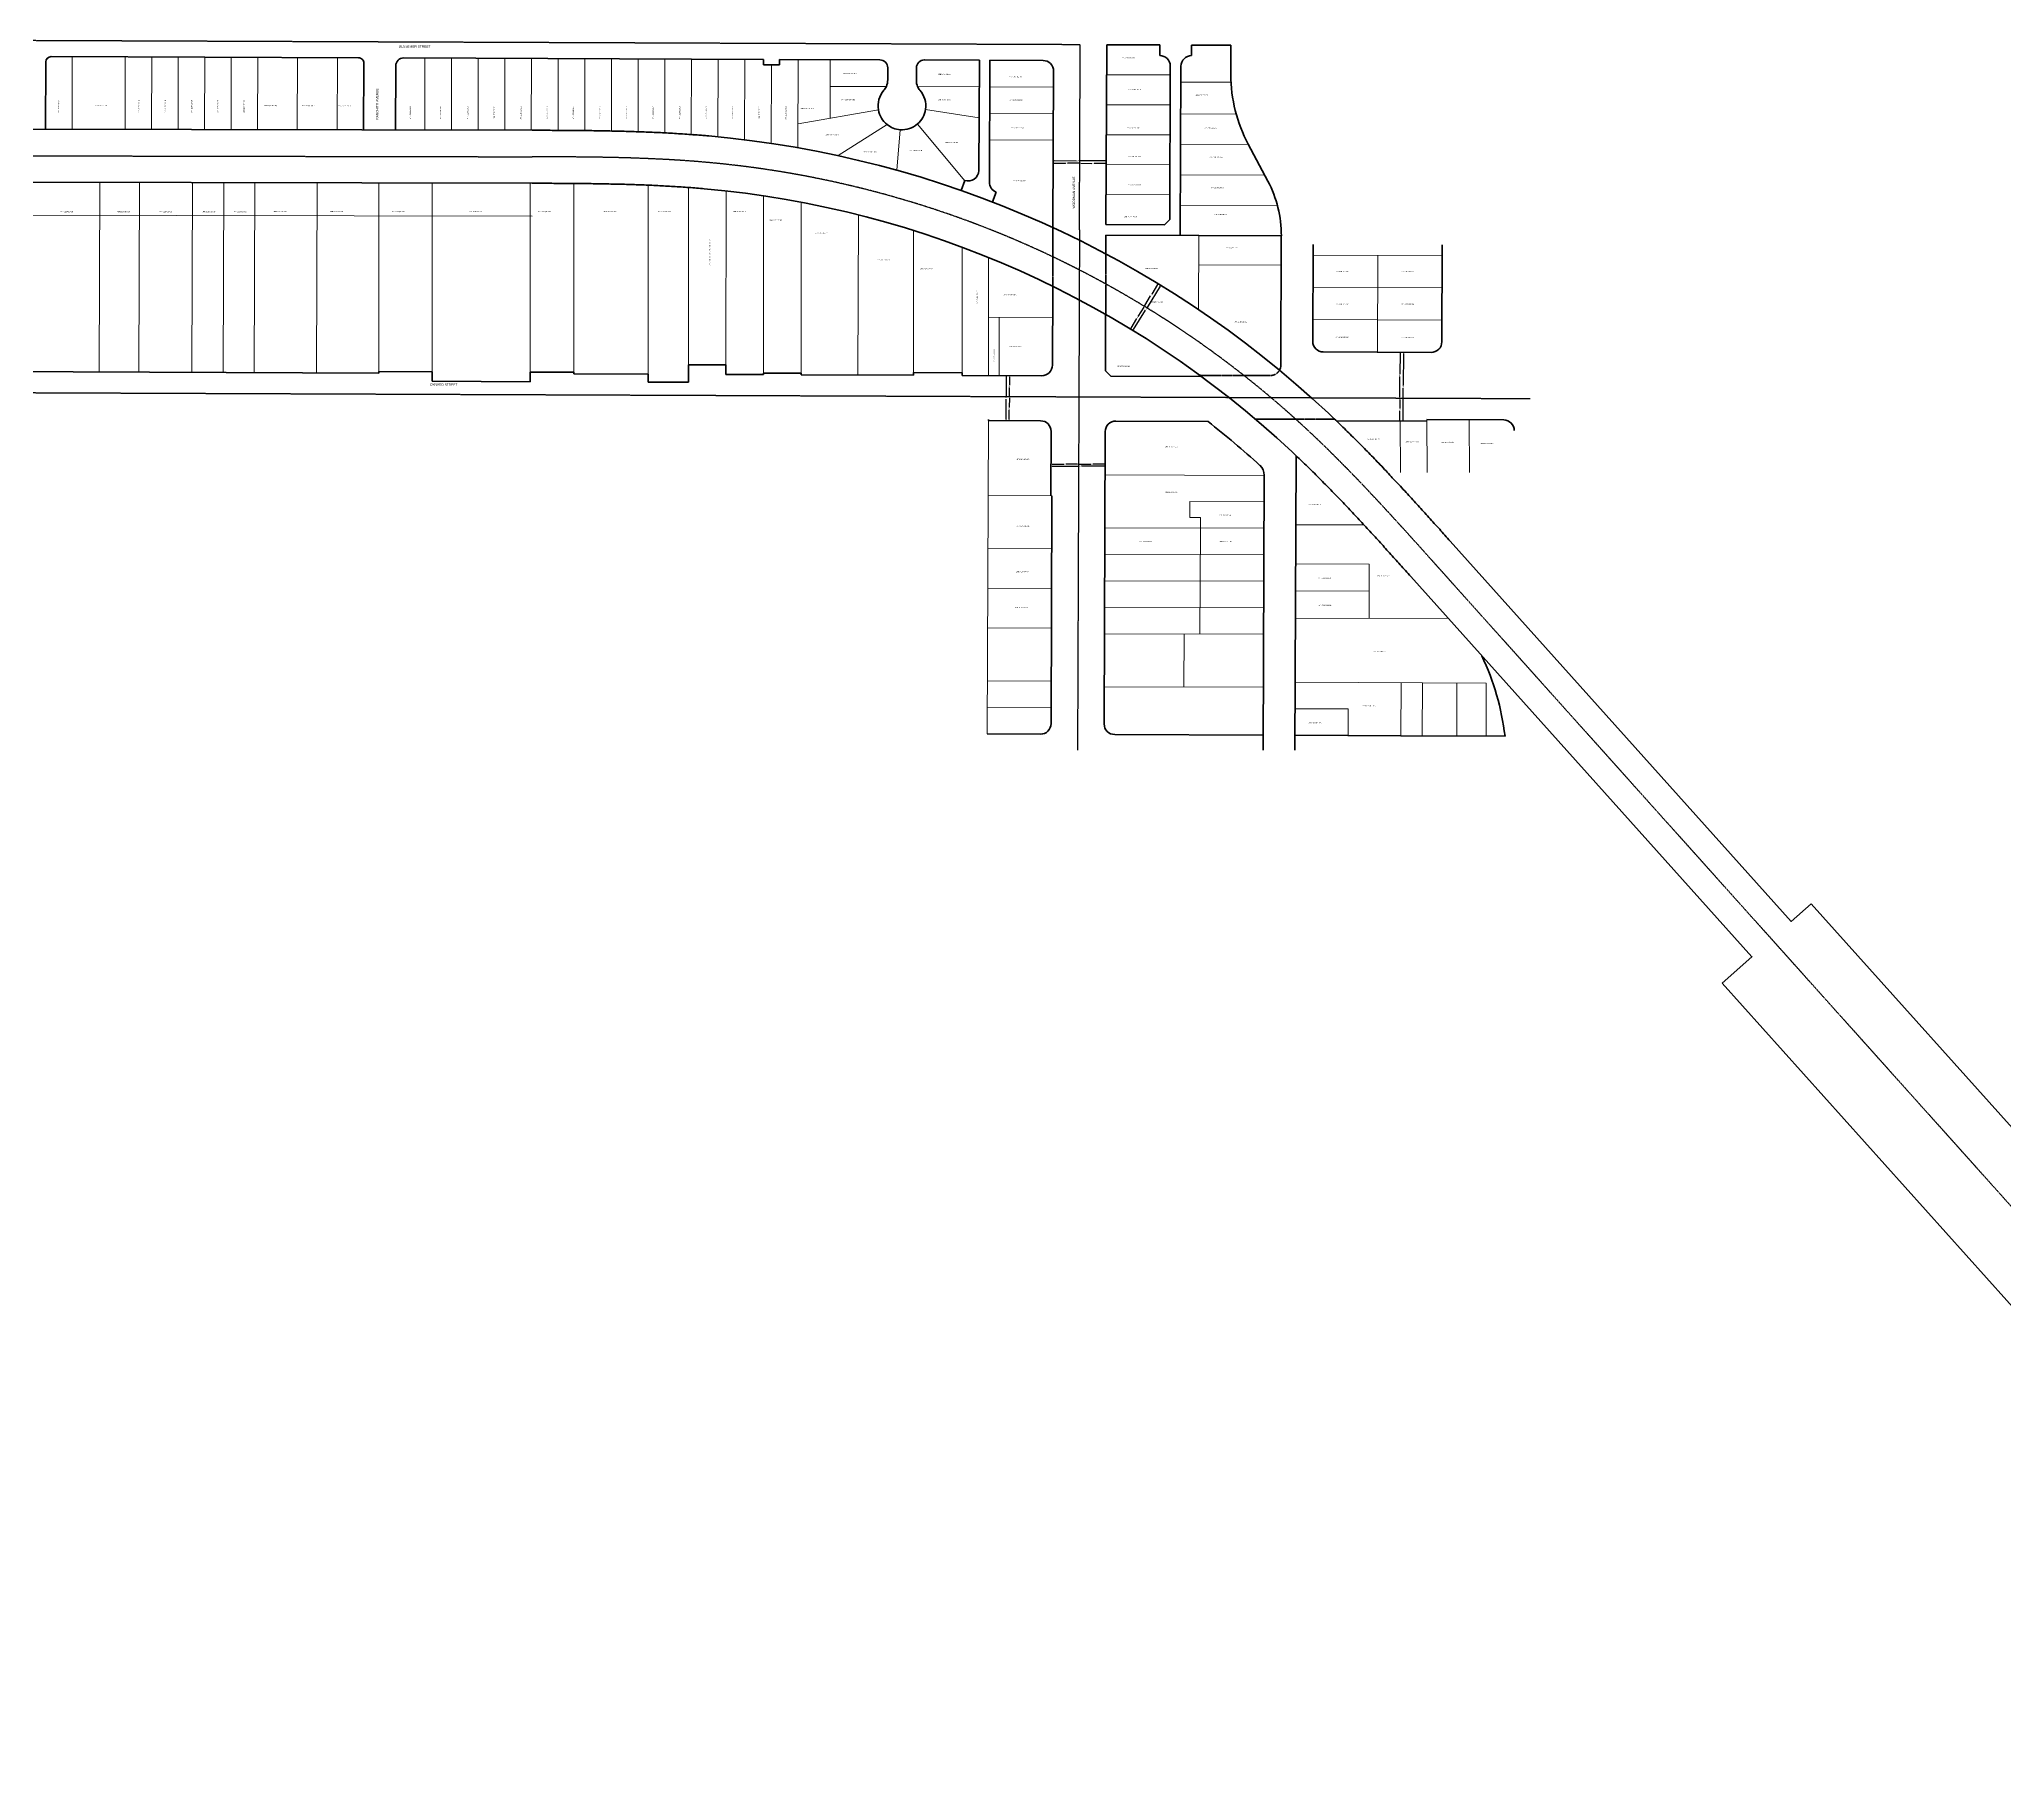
# Model space of a CAD drawing. Header units: feet. Extents: x 6423315 to 6445695, y 1882632 to 1888836.
# Drawn here: x 6429274 to 6432981, y 1885355 to 1888626 of the extents above; entities that cross this region are included whole.
import ezdxf
from ezdxf.enums import TextEntityAlignment as Align

# ---------------------------------------------------------------- set-up
doc = ezdxf.new("R2010")
doc.units = ezdxf.units.FT
doc.header["$MEASUREMENT"] = 0
doc.linetypes.add('CENTER2', pattern=[1.125, 0.75, -0.125, 0.125, -0.125])
doc.linetypes.add('DASHED2', pattern=[0.375, 0.25, -0.125])
for name, color, linetype, lineweight in [('R-ANNO-LABL', 2, 'Continuous', 30), ('R-PROP-PRCL', 4, 'Continuous', 18), ('R-Row-Authority', 30, 'Continuous', 140), ('R-Row-Ease', 5, 'DASHED2', 50), ('R-Row-Misc-Txto', 171, 'Continuous', 5), ('R-Row-Scl', 1, 'CENTER2', 25), ('R-Row-Sname', 8, 'Continuous', 0), ('R-Row-Srow', 6, 'Continuous', 50), ('VB-BNDY-CALC-TR0112-055', 2, 'Continuous', 35)]:
    doc.layers.add(name, color=color, linetype=linetype, lineweight=lineweight)
doc.styles.add('G1_1 8_0', font='arial.ttf')
doc.styles.add('G4_7 32', font='arial.ttf', dxfattribs={"height": 0.219})
doc.styles.add('NCS1-Anno', font='arial.ttf', dxfattribs={"width": 0.8, "height": 0.09375})
doc.dimstyles.new('Annotative (NCS1)', dxfattribs={"dimscale": 100, "dimtxt": 0.09375, "dimasz": 0.1, "dimexe": 0.1, "dimexo": 0.04, "dimgap": 0.05, "dimtad": 0, "dimdec": 0, "dimzin": 0, "dimdsep": 46, "dimtxsty": 'NCS1-Anno', "dimcen": 0.05, "dimaunit": 1, "dimadec": 3, "dimazin": 0, "dimtfac": 1, "dimtdec": 0, "dimtofl": 0, "dimtmove": 0, "dimatfit": 3, "dimfxl": 0.1, "dimtolj": 1, "dimtzin": 0, "dimarcsym": 0})

# ---------------------------------------------------------------- blocks, each defined once
blk = doc.blocks.new('*D96')
at = {"layer": 'Defpoints', "color": 0, "transparency": 16777216}
for p in [(6431186.5, 1888400), (6431286.5, 1888399.5), (6431286.5, 1888396.9)]:
    blk.add_point(p, dxfattribs=at)
at = {"layer": 'R-ANNO-LABL', "color": 0, "lineweight": -2, "transparency": 16777216}
for p, q in [((6431188.5, 1888397.3), (6431230.5, 1888397.1)), ((6431284.5, 1888396.9), (6431235.7, 1888397.1))]:
    blk.add_line(p, q, dxfattribs=at)
at = {"layer": 'R-ANNO-LABL', "color": 0, "transparency": 16777216}
for points in [[(6431188.5, 1888397.6), (6431188.5, 1888397), (6431186.5, 1888397.3)], [(6431284.5, 1888397.3), (6431284.5, 1888396.6), (6431286.5, 1888396.9)]]:
    blk.add_solid(points, dxfattribs=at)
at = {"layer": 'R-ANNO-LABL', "color": 0, "transparency": 16777216, "insert": (6431233.1, 1888397.1), "char_height": 1.88, "attachment_point": 5, "rotation": 359.7645, "style": 'NCS1-Anno'}
blk.add_mtext('\\A1;100', dxfattribs=at)
blk = doc.blocks.new('*D97')
at = {"layer": 'Defpoints', "color": 0, "transparency": 16777216}
for p in [(6431186.5, 1888392.5), (6431236.5, 1888392.3), (6431236.5, 1888392.3)]:
    blk.add_point(p, dxfattribs=at)
at = {"layer": 'R-ANNO-LABL', "color": 0, "lineweight": -2, "transparency": 16777216}
for p, q in [((6431188.5, 1888392.5), (6431209.4, 1888392.4)), ((6431234.5, 1888392.3), (6431213.5, 1888392.4))]:
    blk.add_line(p, q, dxfattribs=at)
at = {"layer": 'R-ANNO-LABL', "color": 0, "transparency": 16777216}
for points in [[(6431188.5, 1888392.8), (6431188.5, 1888392.1), (6431186.5, 1888392.5)], [(6431234.5, 1888392.6), (6431234.5, 1888391.9), (6431236.5, 1888392.3)]]:
    blk.add_solid(points, dxfattribs=at)
at = {"layer": 'R-ANNO-LABL', "color": 0, "transparency": 16777216, "insert": (6431211.5, 1888392.4), "char_height": 1.88, "attachment_point": 5, "rotation": 359.7645, "style": 'NCS1-Anno'}
blk.add_mtext('\\A1;50', dxfattribs=at)
blk = doc.blocks.new('*D98')
at = {"layer": 'Defpoints', "color": 0, "transparency": 16777216}
for p in [(6431236.5, 1888392.3), (6431286.5, 1888392.1), (6431286.5, 1888392.1)]:
    blk.add_point(p, dxfattribs=at)
at = {"layer": 'R-ANNO-LABL', "color": 0, "lineweight": -2, "transparency": 16777216}
for p, q in [((6431238.5, 1888392.3), (6431259.4, 1888392.2)), ((6431284.5, 1888392.1), (6431263.5, 1888392.1))]:
    blk.add_line(p, q, dxfattribs=at)
at = {"layer": 'R-ANNO-LABL', "color": 0, "transparency": 16777216}
for points in [[(6431238.5, 1888392.6), (6431238.5, 1888391.9), (6431236.5, 1888392.3)], [(6431284.5, 1888392.4), (6431284.5, 1888391.7), (6431286.5, 1888392.1)]]:
    blk.add_solid(points, dxfattribs=at)
at = {"layer": 'R-ANNO-LABL', "color": 0, "transparency": 16777216, "insert": (6431261.5, 1888392.2), "char_height": 1.88, "attachment_point": 5, "rotation": 359.7645, "style": 'NCS1-Anno'}
blk.add_mtext('\\A1;50', dxfattribs=at)
blk = doc.blocks.new('*D99')
at = {"layer": 'Defpoints', "color": 0, "transparency": 16777216}
for p in [(6431182.3, 1887821.2), (6431284.3, 1887820.9), (6431284.3, 1887820.7)]:
    blk.add_point(p, dxfattribs=at)
at = {"layer": 'R-ANNO-LABL', "color": 0, "lineweight": -2, "transparency": 16777216}
for p, q in [((6431184.3, 1887821.1), (6431234.8, 1887820.9)), ((6431282.3, 1887820.7), (6431240, 1887820.9))]:
    blk.add_line(p, q, dxfattribs=at)
at = {"layer": 'R-ANNO-LABL', "color": 0, "transparency": 16777216}
for points in [[(6431184.3, 1887821.4), (6431184.3, 1887820.7), (6431182.3, 1887821.1)], [(6431282.3, 1887821), (6431282.3, 1887820.4), (6431284.3, 1887820.7)]]:
    blk.add_solid(points, dxfattribs=at)
at = {"layer": 'R-ANNO-LABL', "color": 0, "transparency": 16777216, "insert": (6431237.4, 1887820.9), "char_height": 1.88, "attachment_point": 5, "rotation": 359.7882, "style": 'NCS1-Anno'}
blk.add_mtext('\\A1;102', dxfattribs=at)
blk = doc.blocks.new('*D100')
at = {"layer": 'Defpoints', "color": 0, "transparency": 16777216}
for p in [(6431182.3, 1887824.7), (6431234.3, 1887824.5), (6431234.3, 1887824.4)]:
    blk.add_point(p, dxfattribs=at)
at = {"layer": 'R-ANNO-LABL', "color": 0, "lineweight": -2, "transparency": 16777216}
for p, q in [((6431184.3, 1887824.6), (6431206.2, 1887824.5)), ((6431232.3, 1887824.4), (6431210.4, 1887824.5))]:
    blk.add_line(p, q, dxfattribs=at)
at = {"layer": 'R-ANNO-LABL', "color": 0, "transparency": 16777216}
for points in [[(6431184.3, 1887824.9), (6431184.3, 1887824.3), (6431182.3, 1887824.6)], [(6431232.3, 1887824.8), (6431232.3, 1887824.1), (6431234.3, 1887824.4)]]:
    blk.add_solid(points, dxfattribs=at)
at = {"layer": 'R-ANNO-LABL', "color": 0, "transparency": 16777216, "insert": (6431208.3, 1887824.5), "char_height": 1.88, "attachment_point": 5, "rotation": 359.7882, "style": 'NCS1-Anno'}
blk.add_mtext('\\A1;52', dxfattribs=at)
blk = doc.blocks.new('*D101')
at = {"layer": 'Defpoints', "color": 0, "transparency": 16777216}
for p in [(6431234.3, 1887824.5), (6431284.3, 1887824.4), (6431284.3, 1887824.4)]:
    blk.add_point(p, dxfattribs=at)
at = {"layer": 'R-ANNO-LABL', "color": 0, "lineweight": -2, "transparency": 16777216}
for p, q in [((6431236.3, 1887824.5), (6431257.2, 1887824.5)), ((6431282.3, 1887824.4), (6431261.4, 1887824.4))]:
    blk.add_line(p, q, dxfattribs=at)
at = {"layer": 'R-ANNO-LABL', "color": 0, "transparency": 16777216}
for points in [[(6431236.3, 1887824.9), (6431236.3, 1887824.2), (6431234.3, 1887824.5)], [(6431282.3, 1887824.7), (6431282.3, 1887824), (6431284.3, 1887824.4)]]:
    blk.add_solid(points, dxfattribs=at)
at = {"layer": 'R-ANNO-LABL', "color": 0, "transparency": 16777216, "insert": (6431259.3, 1887824.5), "char_height": 1.88, "attachment_point": 5, "rotation": 359.7882, "style": 'NCS1-Anno'}
blk.add_mtext('\\A1;50', dxfattribs=at)
blk = doc.blocks.new('*D102')
at = {"layer": 'Defpoints', "color": 0, "transparency": 16777216}
for p in [(6431847, 1888035.7), (6431847, 1888035.7), (6431846.5, 1887905.7)]:
    blk.add_point(p, dxfattribs=at)
at = {"layer": 'R-ANNO-LABL', "color": 0, "lineweight": -2, "transparency": 16777216}
for p, q in [((6431847, 1888033.7), (6431846.8, 1887973.3)), ((6431846.5, 1887907.7), (6431846.8, 1887968.1))]:
    blk.add_line(p, q, dxfattribs=at)
at = {"layer": 'R-ANNO-LABL', "color": 0, "transparency": 16777216}
for points in [[(6431846.7, 1888033.7), (6431847.4, 1888033.7), (6431847, 1888035.7)], [(6431846.2, 1887907.7), (6431846.9, 1887907.7), (6431846.5, 1887905.7)]]:
    blk.add_solid(points, dxfattribs=at)
at = {"layer": 'R-ANNO-LABL', "color": 0, "transparency": 16777216, "insert": (6431846.8, 1887970.7), "char_height": 1.88, "attachment_point": 5, "rotation": 89.7751, "style": 'NCS1-Anno'}
blk.add_mtext('\\A1;130', dxfattribs=at)
blk = doc.blocks.new('*D103')
at = {"layer": 'Defpoints', "color": 0, "transparency": 16777216}
for p in [(6431840.2, 1887948.8), (6431840.2, 1887948.8), (6431840.1, 1887905.8)]:
    blk.add_point(p, dxfattribs=at)
at = {"layer": 'R-ANNO-LABL', "color": 0, "lineweight": -2, "transparency": 16777216}
for p, q in [((6431840.1, 1887907.8), (6431840.1, 1887925.2)), ((6431840.2, 1887946.8), (6431840.2, 1887929.4))]:
    blk.add_line(p, q, dxfattribs=at)
at = {"layer": 'R-ANNO-LABL', "color": 0, "transparency": 16777216}
for points in [[(6431839.9, 1887946.8), (6431840.6, 1887946.8), (6431840.2, 1887948.8)], [(6431839.7, 1887907.8), (6431840.4, 1887907.8), (6431840.1, 1887905.8)]]:
    blk.add_solid(points, dxfattribs=at)
at = {"layer": 'R-ANNO-LABL', "color": 0, "transparency": 16777216, "insert": (6431840.1, 1887927.3), "char_height": 1.88, "attachment_point": 5, "rotation": 89.7751, "style": 'NCS1-Anno'}
blk.add_mtext('\\A1;43', dxfattribs=at)
blk = doc.blocks.new('*D104')
at = {"layer": 'Defpoints', "color": 0, "transparency": 16777216}
for p in [(6431840.6, 1888035.8), (6431840.6, 1888035.8), (6431840.2, 1887948.8)]:
    blk.add_point(p, dxfattribs=at)
at = {"layer": 'R-ANNO-LABL', "color": 0, "lineweight": -2, "transparency": 16777216}
for p, q in [((6431840.6, 1888033.8), (6431840.4, 1887994.3)), ((6431840.2, 1887950.8), (6431840.4, 1887990.2))]:
    blk.add_line(p, q, dxfattribs=at)
at = {"layer": 'R-ANNO-LABL', "color": 0, "transparency": 16777216}
for points in [[(6431840.2, 1888033.8), (6431840.9, 1888033.8), (6431840.6, 1888035.8)], [(6431839.9, 1887950.8), (6431840.6, 1887950.8), (6431840.2, 1887948.8)]]:
    blk.add_solid(points, dxfattribs=at)
at = {"layer": 'R-ANNO-LABL', "color": 0, "transparency": 16777216, "insert": (6431840.4, 1887992.3), "char_height": 1.88, "attachment_point": 5, "rotation": 89.7751, "style": 'NCS1-Anno'}
blk.add_mtext('\\A1;87', dxfattribs=at)
blk = doc.blocks.new('*D105')
at = {"layer": 'Defpoints', "color": 0, "transparency": 16777216}
for p in [(6431389.3, 1888162.1), (6431337, 1888076.9), (6431337.1, 1888076.8)]:
    blk.add_point(p, dxfattribs=at)
at = {"layer": 'R-ANNO-LABL', "color": 0, "lineweight": -2, "transparency": 16777216}
for p, q in [((6431388.3, 1888160.4), (6431363.5, 1888119.9)), ((6431338.1, 1888078.5), (6431360.7, 1888115.4))]:
    blk.add_line(p, q, dxfattribs=at)
at = {"layer": 'R-ANNO-LABL', "color": 0, "transparency": 16777216}
for points in [[(6431388, 1888160.5), (6431388.6, 1888160.2), (6431389.3, 1888162.1)], [(6431337.8, 1888078.7), (6431338.4, 1888078.4), (6431337.1, 1888076.8)]]:
    blk.add_solid(points, dxfattribs=at)
at = {"layer": 'R-ANNO-LABL', "color": 0, "transparency": 16777216, "insert": (6431362.1, 1888117.7), "char_height": 1.88, "attachment_point": 5, "rotation": 58.4672, "style": 'NCS1-Anno'}
blk.add_mtext('\\A1;100', dxfattribs=at)
blk = doc.blocks.new('*D106')
at = {"layer": 'Defpoints', "color": 0, "transparency": 16777216}
for p in [(6431358.3, 1888122.5), (6431358.3, 1888122.5), (6431332.2, 1888079.8)]:
    blk.add_point(p, dxfattribs=at)
at = {"layer": 'R-ANNO-LABL', "color": 0, "lineweight": -2, "transparency": 16777216}
for p, q in [((6431333.3, 1888081.5), (6431344.2, 1888099.4)), ((6431357.2, 1888120.8), (6431346.3, 1888102.9))]:
    blk.add_line(p, q, dxfattribs=at)
at = {"layer": 'R-ANNO-LABL', "color": 0, "transparency": 16777216}
for points in [[(6431356.9, 1888120.9), (6431357.5, 1888120.6), (6431358.3, 1888122.5)], [(6431333, 1888081.7), (6431333.6, 1888081.3), (6431332.2, 1888079.8)]]:
    blk.add_solid(points, dxfattribs=at)
at = {"layer": 'R-ANNO-LABL', "color": 0, "transparency": 16777216, "insert": (6431345.2, 1888101.1), "char_height": 1.88, "attachment_point": 5, "rotation": 58.6392, "style": 'NCS1-Anno'}
blk.add_mtext('\\A1;50', dxfattribs=at)
blk = doc.blocks.new('*D107')
at = {"layer": 'Defpoints', "color": 0, "transparency": 16777216}
for p in [(6431384.3, 1888165.2), (6431384.3, 1888165.2), (6431358.3, 1888122.5)]:
    blk.add_point(p, dxfattribs=at)
at = {"layer": 'R-ANNO-LABL', "color": 0, "lineweight": -2, "transparency": 16777216}
for p, q in [((6431359.3, 1888124.2), (6431370.2, 1888142)), ((6431383.2, 1888163.5), (6431372.3, 1888145.6))]:
    blk.add_line(p, q, dxfattribs=at)
at = {"layer": 'R-ANNO-LABL', "color": 0, "transparency": 16777216}
for points in [[(6431382.9, 1888163.6), (6431383.5, 1888163.3), (6431384.3, 1888165.2)], [(6431359, 1888124.3), (6431359.6, 1888124), (6431358.3, 1888122.5)]]:
    blk.add_solid(points, dxfattribs=at)
at = {"layer": 'R-ANNO-LABL', "color": 0, "transparency": 16777216, "insert": (6431371.3, 1888143.8), "char_height": 1.88, "attachment_point": 5, "rotation": 58.6392, "style": 'NCS1-Anno'}
blk.add_mtext('\\A1;50', dxfattribs=at)
blk = doc.blocks.new('*D108')
at = {"layer": 'Defpoints', "color": 0, "transparency": 16777216}
for p in [(6431103.8, 1887991.6), (6431103.7, 1887951.6), (6431103.7, 1887951.6)]:
    blk.add_point(p, dxfattribs=at)
at = {"layer": 'R-ANNO-LABL', "color": 0, "lineweight": -2, "transparency": 16777216}
for p, q in [((6431103.8, 1887989.6), (6431103.7, 1887973.7)), ((6431103.7, 1887953.6), (6431103.7, 1887969.5))]:
    blk.add_line(p, q, dxfattribs=at)
at = {"layer": 'R-ANNO-LABL', "color": 0, "transparency": 16777216}
for points in [[(6431103.5, 1887989.6), (6431104.1, 1887989.6), (6431103.8, 1887991.6)], [(6431103.3, 1887953.6), (6431104, 1887953.6), (6431103.7, 1887951.6)]]:
    blk.add_solid(points, dxfattribs=at)
at = {"layer": 'R-ANNO-LABL', "color": 0, "transparency": 16777216, "insert": (6431103.7, 1887971.6), "char_height": 1.88, "attachment_point": 5, "rotation": 89.7751, "style": 'NCS1-Anno'}
blk.add_mtext('\\A1;40', dxfattribs=at)
blk = doc.blocks.new('*D109')
at = {"layer": 'Defpoints', "color": 0, "transparency": 16777216}
for p in [(6431103.7, 1887951.6), (6431103.5, 1887906.6), (6431103.5, 1887906.6)]:
    blk.add_point(p, dxfattribs=at)
at = {"layer": 'R-ANNO-LABL', "color": 0, "lineweight": -2, "transparency": 16777216}
for p, q in [((6431103.7, 1887949.6), (6431103.6, 1887931.3)), ((6431103.5, 1887908.6), (6431103.6, 1887927))]:
    blk.add_line(p, q, dxfattribs=at)
at = {"layer": 'R-ANNO-LABL', "color": 0, "transparency": 16777216}
for points in [[(6431103.3, 1887949.6), (6431104, 1887949.6), (6431103.7, 1887951.6)], [(6431103.2, 1887908.6), (6431103.8, 1887908.6), (6431103.5, 1887906.6)]]:
    blk.add_solid(points, dxfattribs=at)
at = {"layer": 'R-ANNO-LABL', "color": 0, "transparency": 16777216, "insert": (6431103.6, 1887929.1), "char_height": 1.88, "attachment_point": 5, "rotation": 89.7751, "style": 'NCS1-Anno'}
blk.add_mtext('\\A1;45', dxfattribs=at)
blk = doc.blocks.new('*D110')
at = {"layer": 'Defpoints', "color": 0, "transparency": 16777216}
for p in [(6431098, 1887991.7), (6431097.7, 1887906.7), (6431097.7, 1887906.7)]:
    blk.add_point(p, dxfattribs=at)
at = {"layer": 'R-ANNO-LABL', "color": 0, "lineweight": -2, "transparency": 16777216}
for p, q in [((6431098, 1887989.7), (6431097.9, 1887951.3)), ((6431097.7, 1887908.7), (6431097.9, 1887947.1))]:
    blk.add_line(p, q, dxfattribs=at)
at = {"layer": 'R-ANNO-LABL', "color": 0, "transparency": 16777216}
for points in [[(6431097.7, 1887989.7), (6431098.4, 1887989.7), (6431098, 1887991.7)], [(6431097.4, 1887908.7), (6431098, 1887908.7), (6431097.7, 1887906.7)]]:
    blk.add_solid(points, dxfattribs=at)
at = {"layer": 'R-ANNO-LABL', "color": 0, "transparency": 16777216, "insert": (6431097.9, 1887949.2), "char_height": 1.88, "attachment_point": 5, "rotation": 89.7751, "style": 'NCS1-Anno'}
blk.add_mtext('\\A1;85', dxfattribs=at)

msp = doc.modelspace()

# ---------------------------------------------------------------- linework, layer by layer
at = {"layer": 'R-PROP-PRCL'}
for p, q in [((6429336.3, 1888593.4), (6429335.8, 1888456.3)), ((6429436.3, 1888593), (6429435.7, 1888456.1)), ((6429486.3, 1888592.8), (6429485.7, 1888456)), ((6429536.2, 1888592.6), (6429535.7, 1888455.9)), ((6429586.2, 1888592.4), (6429585.7, 1888455.8)), ((6429636.2, 1888592.2), (6429635.7, 1888455.7)), ((6429686.2, 1888592), (6429685.7, 1888455.6)), ((6429761.2, 1888591.7), (6429760.6, 1888455.5)), ((6429836.2, 1888591.5), (6429835.6, 1888455.3)), ((6430001.5, 1888590.8), (6430001, 1888455)), ((6430051.8, 1888590.6), (6430051.3, 1888454.9)), ((6430102.1, 1888590.4), (6430101.6, 1888454.8)), ((6430152.4, 1888590.2), (6430151.9, 1888454.7)), ((6430202.7, 1888590), (6430202.1, 1888454.6)), ((6430253, 1888589.8), (6430252.4, 1888454.4)), ((6430303.3, 1888589.8), (6430302.7, 1888454)), ((6430353.5, 1888589.5), (6430353, 1888453.2)), ((6430403.8, 1888589.3), (6430403.3, 1888451.8)), ((6430454.1, 1888589.1), (6430453.6, 1888449.7)), ((6430504.4, 1888588.9), (6430503.8, 1888446.5)), ((6430554.7, 1888588.7), (6430554.1, 1888442.3)), ((6430605, 1888588.5), (6430604.4, 1888436.7)), ((6430705.6, 1888588.1), (6430704.9, 1888421.7)), ((6430765.9, 1888587.9), (6430765.5, 1888477.1)), ((6430655.3, 1888578.3), (6430654.7, 1888429.9)), ((6431407.2, 1888559), (6431287.2, 1888559.5)), ((6431521.9, 1888545.2), (6431427.2, 1888545.5)), ((6430765.7, 1888537.5), (6430871.8, 1888537.4)), ((6431047.2, 1888536.8), (6430930.8, 1888537.2)), ((6431187.1, 1888536.2), (6431067, 1888536.7)), ((6430705.1, 1888466.6), (6430856.7, 1888493)), ((6431046.6, 1888477.8), (6430945.6, 1888493.6)), ((6431186.9, 1888486.2), (6431066.8, 1888486.7)), ((6431407, 1888502.5), (6431287, 1888502.9)), ((6431531.6, 1888485.1), (6431426.9, 1888485.5)), ((6430873.2, 1888465.3), (6430780.8, 1888406.7)), ((6430897.7, 1888455.7), (6430891.6, 1888379.2)), ((6430930.4, 1888466.4), (6431019.5, 1888359.5)), ((6431186.7, 1888436.2), (6431066.6, 1888436.7)), ((6431406.8, 1888445.9), (6431286.8, 1888446.3)), ((6431554.6, 1888427.7), (6431426.7, 1888428.2)), ((6429386.7, 1887998.4), (6429388.1, 1888356.2)), ((6431406.6, 1888389.3), (6431286.6, 1888389.8)), ((6431585.3, 1888370.2), (6431426.5, 1888370.8)), ((6429461.8, 1887998.1), (6429463.1, 1888356)), ((6429561.8, 1887997.7), (6429563.2, 1888355.8)), ((6429620.6, 1887997.5), (6429622, 1888355.7)), ((6429679.4, 1887997.2), (6429680.7, 1888355.6)), ((6429797, 1887996.8), (6429798.3, 1888355.4)), ((6429914.5, 1887999.3), (6429914.5, 1888355.2)), ((6430014.9, 1887998.9), (6430014.9, 1888355)), ((6430199.9, 1887998.2), (6430199.9, 1888354.6)), ((6430282.5, 1887997.9), (6430282.5, 1888354.2)), ((6430422.5, 1887994.3), (6430422.5, 1888351)), ((6430498.5, 1888012), (6430498.6, 1888346.6)), ((6430569.2, 1888011.7), (6430569.3, 1888340.2)), ((6430640, 1887996.5), (6430640, 1888330.9)), ((6431406.3, 1888332.7), (6431286.3, 1888333.2)), ((6428631.2, 1888295.7), (6430203.4, 1888292.6)), ((6430710.8, 1887996.2), (6430710.8, 1888318.9)), ((6430817.9, 1887992.8), (6430819, 1888295)), ((6431609.4, 1888312.7), (6431426.3, 1888313.4)), ((6430923.2, 1887997.4), (6430923.2, 1888265.5)), ((6431461.2, 1888255.9), (6431460.7, 1888116.1)), ((6431014.7, 1887997), (6431014.8, 1888234)), ((6431064.7, 1887991.7), (6431064.7, 1888214.6)), ((6431676.6, 1888219.2), (6431920.1, 1888218.3)), ((6431797.9, 1888035.9), (6431798.6, 1888218.8)), ((6431461, 1888200.9), (6431616.6, 1888200.3)), ((6431676.4, 1888158.3), (6431919.9, 1888157.3)), ((6431185.4, 1888101.3), (6431064.7, 1888101.8)), ((6431084.7, 1887991.7), (6431084.7, 1888101.7)), ((6431676.1, 1888097.3), (6431919.6, 1888096.4)), ((6431064.3, 1887906.8), (6431062.1, 1887315.5)), ((6431284.3, 1887804.7), (6431434.3, 1887804.1)), ((6431434.3, 1887804.1), (6431584.4, 1887803.5)), ((6431184.1, 1887765), (6431063.8, 1887765.5)), ((6431444.2, 1887754.1), (6431444.1, 1887724.1)), ((6431444.2, 1887754.1), (6431584.2, 1887753.6)), ((6431283.9, 1887704.7), (6431584, 1887703.6)), ((6431444.1, 1887724.1), (6431464.1, 1887724)), ((6431464, 1887704), (6431463.2, 1887504)), ((6431464.1, 1887724), (6431464, 1887704)), ((6431644, 1887710.3), (6431772.8, 1887709.8)), ((6431183.7, 1887665), (6431063.4, 1887665.5)), ((6431283.7, 1887654.7), (6431583.8, 1887653.6)), ((6431643.7, 1887636.3), (6431782.2, 1887635.7)), ((6431782.2, 1887635.7), (6431782.2, 1887533.7)), ((6431183.4, 1887590), (6431063.1, 1887590.5)), ((6431283.5, 1887604.7), (6431583.6, 1887603.6)), ((6431643.5, 1887585.3), (6431782.2, 1887584.7)), ((6431283.3, 1887554.7), (6431583.4, 1887553.6)), ((6431183.1, 1887515), (6431062.8, 1887515.5)), ((6431283.1, 1887504.7), (6431583.2, 1887503.6)), ((6431433.2, 1887504.1), (6431432.8, 1887404.1)), ((6431643.3, 1887534.3), (6431932, 1887533.1)), ((6431182.7, 1887415), (6431062.4, 1887415.5)), ((6431282.7, 1887404.7), (6431582.8, 1887403.6)), ((6431642.9, 1887413), (6432002.9, 1887411.6)), ((6431842.4, 1887312.2), (6431842.8, 1887412.2)), ((6431882.5, 1887312.1), (6431882.9, 1887412.1)), ((6431947.5, 1887311.8), (6431947.9, 1887411.8)), ((6432002.9, 1887411.6), (6432002.9, 1887311.6)), ((6431182.5, 1887365), (6431062.2, 1887365.5)), ((6431642.7, 1887363), (6431742.7, 1887362.6)), ((6431742.5, 1887312.6), (6431742.7, 1887362.6))]:
    msp.add_line(p, q, dxfattribs=at)
for points in [[(6431841.7, 1887808.7), (6431841.2, 1887905.8)], [(6431891.7, 1887808.6), (6431891.2, 1887908.6)], [(6431971.7, 1887809), (6431971.2, 1887908.2)]]:
    msp.add_lwpolyline(points, dxfattribs=at)
at = {"layer": 'R-Row-Authority'}
for p, q in [((6433951.2, 1885505.7), (6432615.9, 1886995.2)), ((6432448.4, 1886845), (6433783.7, 1885355.5))]:
    msp.add_line(p, q, dxfattribs=at)
for points in [[(6428595.8, 1888457.7), (6430203.8, 1888454.6, -0.000327), (6430233.8, 1888454.5, -0.000654), (6430264, 1888454.4, -0.000982), (6430294.1, 1888454.1, -0.001309), (6430323.9, 1888453.8, -0.001636), (6430354.2, 1888453.2, -0.001963), (6430384.6, 1888452.4, -0.002291), (6430415, 1888451.4, -0.002618), (6430445.5, 1888450.1, -0.002945), (6430476.1, 1888448.4, -0.003273), (6430506.6, 1888446.3, -0.003586), (6430537.1, 1888443.8, -0.167879), (6431705.4, 1887920.8, -0.003586), (6431727.5, 1887899.7, -0.003273), (6431749.4, 1887878.3, -0.002945), (6431771, 1887856.6, -0.002618), (6431792.3, 1887834.8, -0.002376), (6431814.2, 1887811.9, 0.009639), (6431833.4, 1887791.4, -0.001697), (6431854.8, 1887768.4, -0.001309), (6431874.9, 1887746.4, -0.000982), (6431895.2, 1887724.1, -0.000654), (6431915.4, 1887701.7, -0.000327), (6431935.4, 1887679.3, -0.000327)], [(6428595.6, 1888357.7), (6430203.6, 1888354.6, -0.000327), (6430233.5, 1888354.5, -0.000654), (6430263.4, 1888354.4, -0.000982), (6430293.2, 1888354.1, -0.001309), (6430322.4, 1888353.8, -0.001636), (6430352, 1888353.2, -0.001963), (6430381.6, 1888352.5, -0.002291), (6430411.2, 1888351.5, -0.002618), (6430440.6, 1888350.2, -0.002945), (6430470, 1888348.6, -0.003273), (6430499.3, 1888346.6, -0.003586), (6430528.3, 1888344.2, -0.167879), (6431636.9, 1887847.9, -0.003586), (6431658.1, 1887827.8, -0.003273), (6431679, 1887807.3, -0.002945), (6431699.8, 1887786.4, -0.002618), (6431720.4, 1887765.3, -0.002291), (6431740.8, 1887744, 0.008922), (6431761.1, 1887722.4, -0.001636), (6431781.2, 1887700.7, -0.001309), (6431801, 1887679.1, -0.000982), (6431821, 1887657, -0.000654), (6431841, 1887634.8, -0.000327), (6431861, 1887612.6)]]:
    msp.add_lwpolyline(points, format="xyb", dxfattribs=at)
for points in [[(6431935.4, 1887679.3), (6432578.7, 1886961.8), (6432615.9, 1886995.2)], [(6431861, 1887612.6), (6432504.2, 1886895), (6432448.4, 1886845)]]:
    msp.add_lwpolyline(points, dxfattribs=at)
at = {"layer": 'R-Row-Ease'}
for p, q in [((6431186, 1888267), (6431185.6, 1888160.3)), ((6431186, 1888267), (6431186, 1888270.6)), ((6431285.4, 1888107.4), (6431285.8, 1888221)), ((6431595.7, 1887991.7), (6431463.1, 1887992.2)), ((6431717.5, 1887909.2), (6431567.6, 1887909.8))]:
    msp.add_line(p, q, dxfattribs=at)
msp.add_arc((6431595.8, 1888011.7), 20, 269.7762, 330.8423, dxfattribs=at)
at = {"layer": 'R-Row-Scl'}
for p, q in [((6431237.4, 1888616), (6428596.5, 1888626.3)), ((6431236, 1888266.8), (6431237.4, 1888616)), ((6431236, 1888266.8), (6431232.3, 1887284.8)), ((6432086.4, 1887947.8), (6428594, 1887961.5))]:
    msp.add_line(p, q, dxfattribs=at)
msp.add_lwpolyline([(6428595.7, 1888407.7), (6430203.7, 1888404.6, -0.000327), (6430233.7, 1888404.5, -0.000654), (6430263.7, 1888404.4, -0.000982), (6430293.7, 1888404.1, -0.001309), (6430323.1, 1888403.8, -0.001636), (6430353.1, 1888403.2, -0.001963), (6430383.1, 1888402.5, -0.002291), (6430413.1, 1888401.4, -0.002618), (6430443.1, 1888400.1, -0.002945), (6430473, 1888398.5, -0.003273), (6430502.9, 1888396.5, -0.003586), (6430532.7, 1888394, -0.167879), (6431671.2, 1887884.4, -0.003586), (6431692.8, 1887863.8, -0.003273), (6431714.2, 1887842.8, -0.002945), (6431735.4, 1887821.5, -0.002618), (6431756.4, 1887800.1, -0.002333), (6431777.5, 1887778, 0.009265), (6431797.3, 1887756.9, -0.001666), (6431818, 1887734.5, -0.001309), (6431837.9, 1887712.8, -0.000982), (6431858.1, 1887690.6, -0.000654), (6431878.2, 1887668.3, -0.000327), (6431898.2, 1887645.9)], format="xyb", dxfattribs=at)
msp.add_lwpolyline([(6431898.2, 1887645.9), (6433866, 1885450.9)], dxfattribs=at)
msp.add_arc((6430349, 1886318.8), 2133.4, 84.9418, 85.7635, dxfattribs=at)
at = {"layer": 'R-Row-Srow'}
for p, q in [((6431286, 1888276.6), (6431287.4, 1888616.1)), ((6431387.4, 1888615.7), (6431287.4, 1888616.1)), ((6431387.4, 1888615.7), (6431387.4, 1888595.7)), ((6429286.3, 1888583.6), (6429285.8, 1888456.4)), ((6429876.3, 1888591.3), (6429296.3, 1888593.6)), ((6429886.3, 1888581.3), (6429885.8, 1888455.2)), ((6430640.2, 1888588.3), (6429961.3, 1888591)), ((6430640.2, 1888588.3), (6430640.2, 1888578.3)), ((6430670.4, 1888588.2), (6430670.3, 1888578.2)), ((6430859.7, 1888587.5), (6430670.4, 1888588.2)), ((6431047.2, 1888586.8), (6430943.2, 1888587.2)), ((6431046.1, 1888378.7), (6431047.2, 1888586.8)), ((6431066, 1888356.8), (6431067.2, 1888586.7)), ((6431167.3, 1888586.3), (6431067.2, 1888586.7)), ((6431521.7, 1888615.2), (6431447.4, 1888615.5)), ((6431447.4, 1888595.5), (6431447.4, 1888615.5)), ((6431521.5, 1888559.7), (6431521.7, 1888615.2)), ((6429946.3, 1888576), (6429945.8, 1888455.1)), ((6430655.3, 1888578.3), (6430640.2, 1888578.3)), ((6430670.3, 1888578.2), (6430655.3, 1888578.3)), ((6430874.4, 1888572.4), (6430874.3, 1888549.4)), ((6430928.4, 1888572.2), (6430928.3, 1888549.2)), ((6431186, 1888270.6), (6431187.2, 1888566.2)), ((6431407.3, 1888575.6), (6431406.2, 1888286.1)), ((6431427.3, 1888575.5), (6431426, 1888256.1)), ((6431591.3, 1888358.8), (6431554.4, 1888428.1)), ((6431019.6, 1888359.9), (6431013, 1888341)), ((6431078.9, 1888338), (6431071.7, 1888319.4)), ((6431285.9, 1888256.6), (6431285.8, 1888221.1)), ((6431461.2, 1888255.9), (6431285.9, 1888256.6)), ((6431396.1, 1888276.2), (6431286, 1888276.6)), ((6431616.8, 1888255.3), (6431461.2, 1888255.9)), ((6431615.8, 1888011.6), (6431616.7, 1888255.3)), ((6431676, 1888056.4), (6431676.7, 1888239.2)), ((6431919.5, 1888055.4), (6431920.2, 1888238.3)), ((6431185.6, 1888160.3), (6431185, 1888011.3)), ((6431285.4, 1888107.4), (6431285, 1888000.9)), ((6431899.4, 1888035.5), (6431695.9, 1888036.3)), ((6429914.4, 1887996.3), (6428656.1, 1888001.3)), ((6429914.4, 1887996.3), (6429914.5, 1887999.3)), ((6430014.9, 1887998.9), (6429914.5, 1887999.3)), ((6430014.9, 1887980.9), (6430014.9, 1887998.9)), ((6430282.5, 1887997.9), (6430199.9, 1887998.2)), ((6430199.9, 1887980.2), (6430199.9, 1887998.2)), ((6430282.5, 1887994.9), (6430282.5, 1887997.9)), ((6430422.5, 1887994.3), (6430282.5, 1887994.9)), ((6430422.5, 1887979.3), (6430422.5, 1887994.3)), ((6430569.2, 1888011.7), (6430498.5, 1888012)), ((6430498.5, 1888012), (6430498.5, 1887979)), ((6430569.2, 1887993.7), (6430569.2, 1888011.7)), ((6430640, 1887993.5), (6430569.2, 1887993.7)), ((6430710.8, 1887996.2), (6430640, 1887996.5)), ((6430640, 1887996.5), (6430640, 1887993.5)), ((6430710.8, 1887993.2), (6430710.8, 1887996.2)), ((6430923.2, 1887992.4), (6430710.8, 1887993.2)), ((6431014.7, 1887997), (6430923.2, 1887997.4)), ((6430923.2, 1887997.4), (6430923.2, 1887992.3)), ((6431014.7, 1887992), (6431014.7, 1887997)), ((6431164.9, 1887991.4), (6431014.7, 1887992)), ((6431285, 1888000.9), (6431294.9, 1887990.9)), ((6431465.8, 1887990.2), (6431294.9, 1887990.9)), ((6431463.1, 1887992.2), (6431465.8, 1887990.2)), ((6430014.9, 1887980.9), (6430199.9, 1887980.2)), ((6430422.5, 1887979.3), (6430498.5, 1887979)), ((6431064.3, 1887906.8), (6431064.3, 1887908.8)), ((6431162.6, 1887906.4), (6431064.3, 1887906.8)), ((6431182.5, 1887886.3), (6431182.1, 1887765)), ((6431284.5, 1887885.9), (6431282.5, 1887334.4)), ((6431478.5, 1887905.2), (6431304.6, 1887905.9)), ((6431891.2, 1887905.6), (6431720.4, 1887906.2)), ((6432036.2, 1887908), (6431891.2, 1887908.6)), ((6431644.5, 1887840.5), (6431642.4, 1887284.8)), ((6431584.4, 1887803.8), (6431582.4, 1887285)), ((6431184.1, 1887765), (6431182.5, 1887335)), ((6431162.4, 1887315.1), (6431062, 1887315.5))]:
    msp.add_line(p, q, dxfattribs=at)
at = {"layer": 'R-Row-Srow', "color": 1}
for p, q in [((6431302.4, 1887314.4), (6431582.5, 1887313.3)), ((6431642.5, 1887313), (6431842.4, 1887312.2))]:
    msp.add_line(p, q, dxfattribs=at)
at = {"layer": 'R-Row-Srow'}
msp.add_lwpolyline([(6431396.1, 1888276.2), (6431406.2, 1888286.1)], dxfattribs=at)
for centre, radius, start, end in [((6429296.3, 1888583.6), 10, 89.7779, 179.7696), ((6429876.3, 1888581.3), 10, 359.7676, 89.7779), ((6429961.3, 1888576), 15, 89.7779, 179.7676), ((6430859.4, 1888572.5), 15, 359.7676, 89.7774), ((6430943.4, 1888572.2), 15, 89.7774, 179.7676), ((6431167.2, 1888566.3), 20, 359.7645, 89.7779), ((6431387.3, 1888575.7), 20, 359.7792, 89.7792), ((6431447.3, 1888575.5), 20, 89.7791, 179.7792), ((6430844.3, 1888549.6), 30, 336.1808, 359.7676), ((6430958.3, 1888549), 30, 179.7676, 203.3544), ((6431801.5, 1888559.8), 280, 180.022, 208.0547), ((6430901.1, 1888500.6), 45, 139.2213, 189.7186), ((6430844.3, 1888549.6), 30, 319.2213, 336.1808), ((6430958.3, 1888549), 30, 203.3544, 218.7727), ((6430901.1, 1888500.6), 45, 351.8698, 41.2807), ((6430901.1, 1888500.6), 45, 189.7186, 231.6016), ((6430901.1, 1888500.6), 45, 310.6514, 351.8698), ((6430901.1, 1888500.6), 45, 231.6016, 265.6882), ((6430901.1, 1888500.6), 45, 265.6882, 310.6514), ((6431026.1, 1888378.8), 20, 251.0112, 359.7104), ((6431086, 1888356.7), 20, 179.7104, 249.3108), ((6431396.8, 1888256.1), 220, 359.7833, 27.8145), ((6431206, 1888266.9), 20, 179.7645, 179.7882), ((6431696, 1888056.3), 20, 179.7833, 269.7751), ((6431899.5, 1888055.5), 20, 269.7751, 359.7833), ((6431165, 1888011.4), 20, 269.7751, 359.7882), ((6431595.8, 1888011.7), 20, 330.8423, 359.7833), ((6431162.5, 1887886.4), 20, 359.7882, 89.7751), ((6431304.5, 1887885.9), 20, 89.7751, 179.7882), ((6430364.3, 1886491.7), 1799.8, 47.6755, 51.7545), ((6432036.1, 1887888), 20, 359.7634, 89.7751), ((6431559.4, 1887803.9), 25, 359.7795, 47.6755), ((6431162.5, 1887335.1), 20, 269.7751, 359.7882), ((6431302.5, 1887334.4), 20, 179.7882, 269.7762)]:
    msp.add_arc(centre, radius, start, end, dxfattribs=at)
at = {"layer": 'R-Row-Srow', "color": 1}
msp.add_arc((6431553.8, 1887253.4), 488.3, 6.834, 25.4206, dxfattribs=at)
at = {"layer": 'VB-BNDY-CALC-TR0112-055', "color": 1}
msp.add_line((6431842.4, 1887312.2), (6432038.7, 1887311.5), dxfattribs=at)

# ---------------------------------------------------------------- texts
at = {"layer": 'R-Row-Misc-Txto', "style": 'G1_1 8_0'}
for s, p in [('APN 2330-028-001', (6431316.5, 1888590.1)), ('APN 2239-024-0013', (6430790.5, 1888560.5)), ('APN 2239-024-006', (6430969.1, 1888559.1)), ('APN 2239-024-001', (6431103.5, 1888554.3)), ('APN 2239-024-0012', (6430787.1, 1888511.4)), ('APN 2239-024-007', (6430969.1, 1888510.9)), ('APN 2239-024-002', (6431104.5, 1888510.7)), ('APN 2330-028-002', (6431328.3, 1888530.5)), ('APN 2239-028-011', (6431455.2, 1888519.6)), ('APN 2239-016-009', (6429698.4, 1888500.1)), ('APN 2239-016-012', (6429769.3, 1888500.1)), ('APN 2239-016-013', (6429837.7, 1888499.8)), ('APN 2239-022-0014', (6430709.5, 1888494.6)), ('APN 2239-024-0011', (6430757.3, 1888444.9)), ('APN 2239-024-008', (6430983, 1888430.3)), ('APN 2239-024-003', (6431107.2, 1888458.3)), ('APN 2330-028-003', (6431325.3, 1888458.3)), ('APN 2239-028-010', (6431471.9, 1888457.4)), ('APN 2239-025-900 & APN 2239-025-901', (6429661, 1888404.8)), ('APN 2239-024-0010', (6430828.8, 1888412.9)), ('APN 2239-024-009', (6430915.4, 1888415.6)), ('APN 2330-028-004', (6431327.1, 1888404.2)), ('APN 2239-028-009', (6431481.7, 1888402.9)), ('APN 2239-024-018', (6431110.2, 1888358)), ('APN 2330-028-005', (6431327.8, 1888350.6)), ('APN 2239-028-008', (6431483.9, 1888345.3)), ('APN 2239-016-015', (6429716.1, 1888300.1)), ('APN 2239-016-014', (6429822.4, 1888300.1)), ('APN 2239-022-007', (6429939, 1888300.1)), ('APN 2239-022-023', (6430085.3, 1888300.1)), ('APN 2239-022-004', (6430215, 1888300.1)), ('APN 2239-022-024', (6430338.4, 1888300.1)), ('APN 2239-022-001', (6430440.7, 1888300.1)), ('APN 2239-023-010', (6430582.4, 1888300.1)), ('APN 2239-023-009', (6430651, 1888283.8)), ('APN 2330-028-006', (6431320, 1888290.1)), ('APN 2330-028-007', (6431490.5, 1888294.9)), ('APN 2239-023-012', (6430737.5, 1888259.4)), ('APN 2239-023-006', (6430855.1, 1888209.1)), ('APN 2330-028-014', (6431512.1, 1888231.9)), ('APN 2239-023-015', (6430935.3, 1888191.9)), ('APN 2330-028-016', (6431359.6, 1888193)), ('APN 2330-027-008', (6431719.4, 1888187)), ('APN 2330-027-013', (6431843.5, 1888187)), ('APN 2239-023-003', (6431092.9, 1888142.9)), ('APN 2239-021-023', (6431369.6, 1888129.6)), ('APN 2330-027-009', (6431719.4, 1888125.4)), ('APN 2330-027-012', (6431843.5, 1888125.8)), ('APN 2330-028-015', (6431528.2, 1888092.3)), ('APN 2330-027-010', (6431719.4, 1888062.9)), ('APN 2330-027-011', (6431843.5, 1888062.5)), ('APN 2239-023-001', (6431103.2, 1888045.5)), ('APN 2330-028-900', (6431307.3, 1888008.2)), ('APN 2243-001-050', (6431397.4, 1887856.3)), ('APN 2343-020-018', (6431778.8, 1887870.8)), ('APN 2343-020-019', (6431851.3, 1887865.6)), ('APN 2343-020-002', (6431918.6, 1887864.7)), ('APN 2343-020-001', (6431992.7, 1887862.8)), ('APN 2246-008-023', (6431117.4, 1887832.7)), ('APN 2243-001-044', (6431397.9, 1887770.4)), ('APN 2243-001-042', (6431499, 1887727.2)), ('APN 2243-001-018', (6431668, 1887747.5)), ('APN 2246-008-006', (6431117.7, 1887706.8)), ('APN 2243-001-002', (6431348.5, 1887677.7)), ('APN 2243-001-037', (6431499.8, 1887677.7)), ('APN 2246-008-007', (6431116.3, 1887620.2)), ('APN 2243-001-043', (6431797.3, 1887612.9)), ('APN 2243-001-020', (6431686.9, 1887608.7)), ('APN 2246-008-008', (6431114.5, 1887553.1)), ('APN 2243-001-021', (6431687.4, 1887557.2)), ('APN 2243-001-036', (6431790.7, 1887470.1)), ('APN 2243-001-025', (6431770, 1887367.6)), ('APN 2243-001-026', (6431668.2, 1887335.3))]:
    msp.add_text(s, height=2, dxfattribs=at).set_placement(p)
at = {"layer": 'R-Row-Misc-Txto', "style": 'G1_1 8_0', "oblique": 0}
msp.add_text('APN 2239-016-001', height=2, rotation=90, dxfattribs=at).set_placement((6429311.5, 1888500), align=Align.CENTER)
at = {"layer": 'R-Row-Misc-Txto', "style": 'G1_1 8_0'}
for s, p in [('APN 2239-016-004', (6429462.9, 1888500)), ('APN 2239-016-005', (6429512.5, 1888500)), ('APN 2239-016-006', (6429562.4, 1888500)), ('APN 2239-016-007', (6429612, 1888500)), ('APN 2239-016-008', (6429661.1, 1888499.8))]:
    msp.add_text(s, height=2, rotation=90, dxfattribs=at).set_placement(p, align=Align.CENTER)
for s, p in [('APN 2239-016-022', (6429390.8, 1888500.3)), ('APN 2239-016-019', (6429433.1, 1888300)), ('APN 2239-016-018', (6429512.7, 1888300)), ('APN 2239-016-017', (6429594.2, 1888300))]:
    msp.add_text(s, height=2, dxfattribs=at).set_placement(p, align=Align.CENTER)
for s, p in [('APN 2239-022-008', (6429974.9, 1888476.2)), ('APN 2239-022-009', (6430032, 1888476.2)), ('APN 2239-022-010', (6430083.1, 1888476.2)), ('APN 2239-022-011', (6430133.2, 1888476.6)), ('APN 2239-022-0212', (6430183.1, 1888474.7)), ('APN 2239-022-013', (6430232.9, 1888476.2)), ('APN 2239-022-014', (6430282.3, 1888476.2)), ('APN 2239-022-015', (6430332.2, 1888476.2)), ('APN 2239-022-016', (6430382.5, 1888476.2)), ('APN 2239-022-017', (6430432.6, 1888476.2)), ('APN 2239-022-018', (6430482.9, 1888476.2)), ('APN 2239-021-019', (6430532.9, 1888476.2)), ('APN 2239-022-020', (6430582.4, 1888476.2)), ('APN 2239-022-021', (6430633, 1888476.6)), ('APN 2239-022-0022', (6430682.9, 1888474.7)), ('APN 2239-023-018 - APN 2239-023-041', (6430539.8, 1888199.9)), ('APN 2239-023-0214', (6431043.9, 1888127.6)), ('APN 2239-023-002', (6431076.2, 1888017.6))]:
    msp.add_text(s, height=2, rotation=90, dxfattribs=at).set_placement(p)
at = {"layer": 'R-Row-Misc-Txto', "style": 'G1_1 8_0', "oblique": 0}
for s, p in [('APN 2239-015-030', (6429326, 1888300)), ('APN 2239-016-016', (6429652.9, 1888300))]:
    msp.add_text(s, height=2, dxfattribs=at).set_placement(p, align=Align.CENTER)
at = {"layer": 'R-Row-Sname', "char_height": 4.38, "attachment_point": 1, "style": 'G4_7 32'}
for s, insert, width, rotation in [('BESSEMER STREET', (6429952.1, 1888615.1), 69.863, 359.7855), ('BESSEMER STREET', (6429952.1, 1888615.1), 69.863, 359.7855), ('RANCHITO AVENUE', (6429909.3, 1888474.6), 69.863, 90), ('WOODMAN AVENUE', (6431223.2, 1888307.1), 83.915, 90), ('OXNARD STREET', (6430010.7, 1887977), 69.863, 359.7855), ('OXNARD STREET', (6430010.7, 1887977), 69.863, 359.7855)]:
    msp.add_mtext(s, dxfattribs=dict(at, insert=insert, width=width, rotation=rotation))

# ---------------------------------------------------------------- dimensions: what is measured, and where the dimension line sits
at = {"layer": 'R-ANNO-LABL'}
for base, p1, p2, angle, picture, middle in [((6431286.5, 1888396.9), (6431186.5, 1888400), (6431286.5, 1888399.5), 359.7645, '*D96', (6431233.1, 1888397.1)), ((6431337.1, 1888076.8), (6431389.3, 1888162.1), (6431337, 1888076.9), 238.4672, '*D105', (6431362.1, 1888117.7)), ((6431284.3, 1887820.7), (6431182.3, 1887821.2), (6431284.3, 1887820.9), 359.7882, '*D99', (6431237.4, 1887820.9))]:
    dim = msp.add_linear_dim(base=base, p1=p1, p2=p2, angle=angle, dimstyle='Annotative (NCS1)', override={"dimdec": 0, "dimse1": 1, "dimse2": 1}, dxfattribs=at)
    dim.commit()
    dim.dimension.update_dxf_attribs({"geometry": picture, "text_midpoint": middle, "dimtype": 129})
for p1, p2, distance, picture, middle in [((6431186.5, 1888392.5), (6431236.5, 1888392.3), 0, '*D97', (6431211.5, 1888392.4)), ((6431236.5, 1888392.3), (6431286.5, 1888392.1), 0, '*D98', (6431261.5, 1888392.2)), ((6431358.3, 1888122.5), (6431384.3, 1888165.2), 0, '*D107', (6431371.3, 1888143.8)), ((6431332.2, 1888079.8), (6431358.3, 1888122.5), 0, '*D106', (6431345.2, 1888101.1)), ((6431840.2, 1887948.8), (6431840.6, 1888035.8), 0, '*D104', (6431840.4, 1887992.3)), ((6431846.5, 1887905.7), (6431847, 1888035.7), 0, '*D102', (6431846.8, 1887970.7)), ((6431098, 1887991.7), (6431097.7, 1887906.7), 0, '*D110', (6431097.9, 1887949.2)), ((6431103.8, 1887991.6), (6431103.7, 1887951.6), 0, '*D108', (6431103.7, 1887971.6)), ((6431103.7, 1887951.6), (6431103.5, 1887906.6), 0, '*D109', (6431103.6, 1887929.1)), ((6431840.1, 1887905.8), (6431840.2, 1887948.8), 0, '*D103', (6431840.1, 1887927.3)), ((6431182.3, 1887824.7), (6431234.3, 1887824.5), -0.1, '*D100', (6431208.3, 1887824.5)), ((6431234.3, 1887824.5), (6431284.3, 1887824.4), 0, '*D101', (6431259.3, 1887824.5))]:
    dim = msp.add_aligned_dim(p1=p1, p2=p2, distance=distance, dimstyle='Annotative (NCS1)', override={"dimdec": 0, "dimse1": 1, "dimse2": 1}, dxfattribs=at)
    dim.commit()
    dim.dimension.update_dxf_attribs({"geometry": picture, "text_midpoint": middle})

doc.saveas('drawing.dxf')
